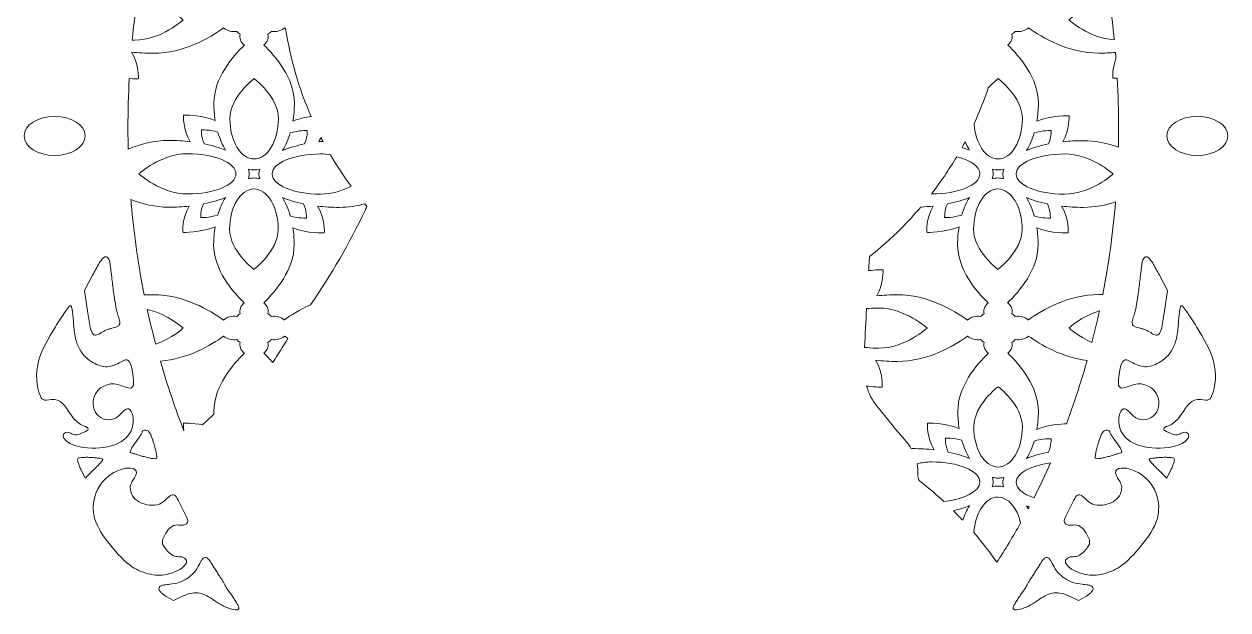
# Model space of a CAD drawing. Header units: millimetres. Extents: x 416 to 874, y -1963 to 60.
# Drawn here: x 445.9 to 844, y -1074.3 to -880.7 of the extents above; entities that cross this region are included whole.
import ezdxf

# ---------------------------------------------------------------- set-up
doc = ezdxf.new("R2010")
doc.units = ezdxf.units.MM
doc.header["$MEASUREMENT"] = 0
doc.layers.add('Layer2', color=7, linetype='Continuous')

msp = doc.modelspace()

# ---------------------------------------------------------------- linework, layer by layer
at = {"layer": 'Layer2', "lineweight": 0}
for points, knots in [([(483.29, -872.67), (491.75, -873.07), (498.47, -879.29), (498.47, -879.29), (498.47, -879.29), (491.29, -885.94), (482.44, -885.94), (482.18, -885.94), (481.92, -885.93), (481.67, -885.93), (482.1, -881.48), (482.65, -877.06), (483.29, -872.67)], [0, 0, 0, 0, 1, 1, 1, 2, 2, 2, 3, 3, 3, 4, 4, 4, 4]), ([(806.4, -885.84), (798.03, -885.36), (791.41, -879.23), (791.41, -879.23), (791.41, -879.23), (797.2, -873.87), (804.8, -872.78), (805.43, -877.11), (805.96, -881.46), (806.4, -885.84)], [0, 0, 0, 0, 1, 1, 1, 2, 2, 2, 3, 3, 3, 3]), ([(481.43, -889.91), (483.72, -890.17), (486.14, -890.32), (488.63, -890.32), (498.64, -890.32), (507.35, -885.2), (511.89, -881.94), (511.92, -881.96), (511.94, -881.99), (511.97, -882.01), (513.12, -882.97), (514.72, -883.32), (516.21, -883.08), (516.37, -883.25), (516.55, -883.41), (516.74, -883.57), (516.93, -883.72), (517.12, -883.87), (517.33, -884), (517.03, -885.23), (517.46, -886.56), (518.61, -887.51), (518.66, -887.55), (518.7, -887.58), (518.74, -887.61), (514.8, -891.38), (508.66, -898.57), (508.66, -906.83), (508.66, -908.79), (508.81, -910.69), (509.1, -912.5), (504.2, -910.48), (498.63, -910.74), (498.63, -910.74), (498.63, -910.74), (498.31, -915.44), (500.82, -919.53), (498.56, -919.27), (496.19, -919.13), (493.73, -919.13), (488.84, -919.13), (484.27, -920.35), (480.33, -921.98), (480.27, -919.63), (480.24, -917.27), (480.24, -914.91), (480.24, -909.47), (480.39, -904.06), (480.69, -898.68), (482.47, -898.82), (483.67, -898.77), (483.67, -898.77), (483.67, -898.77), (483.99, -894.01), (481.43, -889.91)], [0, 0, 0, 0, 1, 1, 1, 2, 2, 2, 3, 3, 3, 4, 4, 4, 5, 5, 5, 6, 6, 6, 7, 7, 7, 8, 8, 8, 9, 9, 9, 10, 10, 10, 11, 11, 11, 12, 12, 12, 13, 13, 13, 14, 14, 14, 15, 15, 15, 16, 16, 16, 17, 17, 17, 18, 18, 18, 18]), ([(534.79, -912.77), (535.11, -910.88), (535.28, -908.89), (535.28, -906.83), (535.28, -898.55), (529.11, -891.34), (525.17, -887.58), (525.2, -887.56), (525.23, -887.54), (525.25, -887.51), (526.41, -886.56), (526.83, -885.23), (526.54, -884), (526.74, -883.87), (526.94, -883.72), (527.13, -883.57), (527.32, -883.41), (527.5, -883.25), (527.66, -883.08), (529.15, -883.32), (530.75, -882.97), (531.9, -882.01), (531.94, -881.98), (531.98, -881.94), (532.02, -881.91), (532.14, -881.99), (532.26, -882.08), (532.38, -882.16), (533.95, -892.22), (536.78, -901.97), (540.79, -911.21), (538.96, -911.45), (536.81, -911.91), (534.79, -912.77)], [0, 0, 0, 0, 1, 1, 1, 2, 2, 2, 3, 3, 3, 4, 4, 4, 5, 5, 5, 6, 6, 6, 7, 7, 7, 8, 8, 8, 9, 9, 9, 10, 10, 10, 11, 11, 11, 11]), ([(796.14, -919.19), (793.79, -919.19), (791.51, -919.32), (789.34, -919.55), (791.73, -915.51), (791.43, -910.94), (791.43, -910.94), (791.43, -910.94), (785.74, -910.68), (780.8, -912.77), (781.12, -910.88), (781.29, -908.89), (781.29, -906.83), (781.29, -898.55), (775.11, -891.34), (771.17, -887.58), (771.2, -887.56), (771.23, -887.54), (771.26, -887.51), (772.41, -886.56), (772.84, -885.23), (772.55, -884), (772.75, -883.87), (772.95, -883.72), (773.14, -883.57), (773.33, -883.41), (773.5, -883.25), (773.67, -883.08), (775.15, -883.32), (776.75, -882.97), (777.9, -882.01), (777.94, -881.98), (777.98, -881.94), (778.02, -881.91), (782.57, -885.17), (791.26, -890.26), (801.24, -890.26), (803.14, -890.26), (804.99, -890.17), (806.78, -890.01), (806.84, -890.7), (806.9, -891.4), (806.95, -892.09), (805.68, -895.45), (805.88, -898.56), (805.88, -898.56), (805.88, -898.56), (806.45, -898.59), (807.38, -898.56), (807.68, -903.97), (807.83, -909.43), (807.83, -914.91), (807.83, -917.06), (807.8, -919.21), (807.76, -921.35), (804.25, -920.08), (800.31, -919.19), (796.14, -919.19)], [0, 0, 0, 0, 1, 1, 1, 2, 2, 2, 3, 3, 3, 4, 4, 4, 5, 5, 5, 6, 6, 6, 7, 7, 7, 8, 8, 8, 9, 9, 9, 10, 10, 10, 11, 11, 11, 12, 12, 12, 13, 13, 13, 14, 14, 14, 15, 15, 15, 16, 16, 16, 17, 17, 17, 18, 18, 18, 19, 19, 19, 19]), ([(521.97, -925.23), (517.54, -925.23), (513.95, -919.29), (513.95, -911.96), (513.95, -904.63), (521.97, -898.69), (521.97, -898.69), (521.97, -898.69), (529.99, -904.63), (529.99, -911.96), (529.99, -919.29), (526.4, -925.23), (521.97, -925.23)], [0, 0, 0, 0, 1, 1, 1, 2, 2, 2, 3, 3, 3, 4, 4, 4, 4]), ([(767.98, -925.23), (763.88, -925.23), (760.5, -920.14), (760.01, -913.59), (761.8, -909.71), (763.37, -905.75), (764.73, -901.71), (766.45, -899.82), (767.98, -898.69), (767.98, -898.69), (767.98, -898.69), (776, -904.63), (776, -911.96), (776, -919.29), (772.41, -925.23), (767.98, -925.23)], [0, 0, 0, 0, 1, 1, 1, 2, 2, 2, 3, 3, 3, 4, 4, 4, 5, 5, 5, 5]), ([(455.99, -924.08), (450.41, -924.08), (445.89, -921.18), (445.89, -917.61), (445.89, -914.05), (450.41, -911.15), (455.99, -911.15), (461.56, -911.15), (466.09, -914.05), (466.09, -917.61), (466.09, -921.18), (461.56, -924.08), (455.99, -924.08)], [0, 0, 0, 0, 1, 1, 1, 2, 2, 2, 3, 3, 3, 4, 4, 4, 4]), ([(833.87, -911.15), (839.45, -911.15), (843.97, -914.05), (843.97, -917.61), (843.97, -921.18), (839.45, -924.08), (833.87, -924.08), (828.3, -924.08), (823.78, -921.18), (823.78, -917.61), (823.78, -914.05), (828.3, -911.15), (833.87, -911.15)], [0, 0, 0, 0, 1, 1, 1, 2, 2, 2, 3, 3, 3, 4, 4, 4, 4]), ([(504.55, -915.64), (504.55, -915.64), (507.27, -915.52), (509.97, -916.38), (510.62, -918.61), (511.49, -920.62), (512.53, -922.36), (510.49, -921.51), (508.12, -920.8), (505.5, -920.27), (504.39, -917.99), (504.55, -915.64), (504.55, -915.64)], [0, 0, 0, 0, 1, 1, 1, 2, 2, 2, 3, 3, 3, 4, 4, 4, 4]), ([(538.64, -920.27), (535.94, -920.81), (533.49, -921.53), (531.39, -922.4), (532.4, -920.72), (533.25, -918.78), (533.89, -916.64), (536.65, -915.72), (539.5, -915.85), (539.5, -915.85), (539.5, -915.85), (539.65, -918.06), (538.64, -920.27)], [0, 0, 0, 0, 1, 1, 1, 2, 2, 2, 3, 3, 3, 4, 4, 4, 4]), ([(543.33, -919.55), (543.61, -919.08), (543.85, -918.6), (544.06, -918.13), (544.29, -918.56), (544.51, -918.99), (544.74, -919.42), (544.27, -919.46), (543.8, -919.5), (543.33, -919.55)], [0, 0, 0, 0, 1, 1, 1, 2, 2, 2, 3, 3, 3, 3]), ([(756.04, -921.44), (756.39, -920.8), (756.75, -920.16), (757.09, -919.51), (757.52, -920.52), (758.01, -921.48), (758.54, -922.36), (757.75, -922.03), (756.91, -921.73), (756.04, -921.44)], [0, 0, 0, 0, 1, 1, 1, 2, 2, 2, 3, 3, 3, 3]), ([(777.39, -922.4), (778.4, -920.72), (779.25, -918.78), (779.9, -916.64), (782.65, -915.72), (785.5, -915.85), (785.5, -915.85), (785.5, -915.85), (785.65, -918.06), (784.64, -920.27), (781.94, -920.81), (779.49, -921.53), (777.39, -922.4)], [0, 0, 0, 0, 1, 1, 1, 2, 2, 2, 3, 3, 3, 4, 4, 4, 4]), ([(499.92, -936.8), (491.07, -936.8), (483.9, -930.15), (483.9, -930.15), (483.9, -930.15), (491.07, -923.51), (499.92, -923.51), (508.77, -923.51), (515.95, -926.48), (515.95, -930.15), (515.95, -933.82), (508.77, -936.8), (499.92, -936.8)], [0, 0, 0, 0, 1, 1, 1, 2, 2, 2, 3, 3, 3, 4, 4, 4, 4]), ([(527.92, -930.21), (527.92, -926.54), (535.09, -923.57), (543.94, -923.57), (545.07, -923.57), (546.16, -923.68), (547.22, -923.86), (549.29, -927.41), (551.56, -930.87), (554.02, -934.21), (551.26, -935.62), (547.76, -936.85), (543.94, -936.85), (535.09, -936.85), (527.92, -933.88), (527.92, -930.21)], [0, 0, 0, 0, 1, 1, 1, 2, 2, 2, 3, 3, 3, 4, 4, 4, 5, 5, 5, 5]), ([(745.93, -936.8), (745.93, -936.8), (745.92, -936.79), (745.92, -936.79), (748.98, -932.85), (751.77, -928.74), (754.29, -924.49), (758.89, -925.65), (761.95, -927.75), (761.95, -930.15), (761.95, -933.82), (754.78, -936.8), (745.93, -936.8)], [0, 0, 0, 0, 1, 1, 1, 2, 2, 2, 3, 3, 3, 4, 4, 4, 4]), ([(789.95, -923.57), (798.8, -923.57), (805.97, -930.21), (805.97, -930.21), (805.97, -930.21), (798.8, -936.85), (789.95, -936.85), (781.1, -936.85), (773.93, -933.88), (773.93, -930.21), (773.93, -926.54), (781.1, -923.57), (789.95, -923.57)], [0, 0, 0, 0, 1, 1, 1, 2, 2, 2, 3, 3, 3, 4, 4, 4, 4]), ([(523.81, -931.74), (523.18, -931.6), (522.55, -931.52), (521.9, -931.52), (521.27, -931.52), (520.65, -931.59), (520.05, -931.73), (520.23, -931.21), (520.32, -930.69), (520.32, -930.15), (520.32, -929.63), (520.23, -929.12), (520.06, -928.62), (520.69, -928.77), (521.32, -928.85), (521.97, -928.85), (522.6, -928.85), (523.22, -928.77), (523.82, -928.63), (523.64, -929.15), (523.55, -929.67), (523.55, -930.21), (523.55, -930.73), (523.64, -931.24), (523.81, -931.74)], [0, 0, 0, 0, 1, 1, 1, 2, 2, 2, 3, 3, 3, 4, 4, 4, 5, 5, 5, 6, 6, 6, 7, 7, 7, 8, 8, 8, 8]), ([(769.81, -931.74), (769.19, -931.6), (768.55, -931.52), (767.9, -931.52), (767.28, -931.52), (766.66, -931.59), (766.05, -931.73), (766.23, -931.21), (766.33, -930.69), (766.33, -930.15), (766.33, -929.63), (766.24, -929.12), (766.07, -928.62), (766.69, -928.77), (767.33, -928.85), (767.98, -928.85), (768.6, -928.85), (769.22, -928.77), (769.83, -928.63), (769.65, -929.15), (769.55, -929.67), (769.55, -930.21), (769.55, -930.73), (769.64, -931.24), (769.81, -931.74)], [0, 0, 0, 0, 1, 1, 1, 2, 2, 2, 3, 3, 3, 4, 4, 4, 5, 5, 5, 6, 6, 6, 7, 7, 7, 8, 8, 8, 8]), ([(513.87, -948.4), (513.87, -941.08), (517.47, -935.14), (521.9, -935.14), (526.33, -935.14), (529.92, -941.08), (529.92, -948.4), (529.92, -955.73), (521.9, -961.67), (521.9, -961.67), (521.9, -961.67), (513.87, -955.73), (513.87, -948.4)], [0, 0, 0, 0, 1, 1, 1, 2, 2, 2, 3, 3, 3, 4, 4, 4, 4]), ([(759.88, -948.4), (759.88, -941.08), (763.47, -935.14), (767.9, -935.14), (772.34, -935.14), (775.93, -941.08), (775.93, -948.4), (775.93, -955.73), (767.9, -961.67), (767.9, -961.67), (767.9, -961.67), (759.88, -955.73), (759.88, -948.4)], [0, 0, 0, 0, 1, 1, 1, 2, 2, 2, 3, 3, 3, 4, 4, 4, 4]), ([(493.73, -941.17), (496.07, -941.17), (498.34, -941.05), (500.5, -940.81), (498.07, -944.87), (498.38, -949.48), (498.38, -949.48), (498.38, -949.48), (504.12, -949.74), (509.07, -947.63), (508.75, -949.51), (508.58, -951.49), (508.58, -953.53), (508.58, -961.81), (514.76, -969.02), (518.7, -972.78), (518.67, -972.8), (518.64, -972.83), (518.61, -972.85), (517.46, -973.8), (517.03, -975.13), (517.33, -976.36), (517.12, -976.49), (516.93, -976.64), (516.74, -976.8), (516.55, -976.95), (516.37, -977.12), (516.21, -977.29), (514.72, -977.04), (513.12, -977.4), (511.97, -978.35), (511.93, -978.38), (511.89, -978.42), (511.85, -978.46), (507.3, -975.19), (498.61, -970.11), (488.63, -970.11), (487.62, -970.11), (486.62, -970.13), (485.64, -970.18), (483.78, -960.87), (482.39, -951.41), (481.47, -941.82), (481.37, -940.77), (481.28, -939.72), (481.2, -938.67), (484.93, -940.12), (489.2, -941.17), (493.73, -941.17)], [0, 0, 0, 0, 1, 1, 1, 2, 2, 2, 3, 3, 3, 4, 4, 4, 5, 5, 5, 6, 6, 6, 7, 7, 7, 8, 8, 8, 9, 9, 9, 10, 10, 10, 11, 11, 11, 12, 12, 12, 13, 13, 13, 14, 14, 14, 15, 15, 15, 16, 16, 16, 16]), ([(512.48, -937.97), (511.47, -939.65), (510.61, -941.6), (509.97, -943.76), (507.19, -944.71), (504.3, -944.58), (504.3, -944.58), (504.3, -944.58), (504.15, -942.33), (505.18, -940.1), (507.9, -939.56), (510.37, -938.84), (512.48, -937.97)], [0, 0, 0, 0, 1, 1, 1, 2, 2, 2, 3, 3, 3, 4, 4, 4, 4]), ([(539.25, -944.78), (539.25, -944.78), (536.59, -944.9), (533.92, -944.08), (533.27, -941.81), (532.39, -939.76), (531.34, -938.01), (533.35, -938.84), (535.68, -939.54), (538.25, -940.07), (539.41, -942.38), (539.25, -944.78), (539.25, -944.78)], [0, 0, 0, 0, 1, 1, 1, 2, 2, 2, 3, 3, 3, 4, 4, 4, 4]), ([(758.49, -937.97), (757.47, -939.65), (756.62, -941.6), (755.97, -943.76), (753.2, -944.71), (750.31, -944.58), (750.31, -944.58), (750.31, -944.58), (750.15, -942.33), (751.19, -940.1), (753.91, -939.56), (756.37, -938.84), (758.49, -937.97)], [0, 0, 0, 0, 1, 1, 1, 2, 2, 2, 3, 3, 3, 4, 4, 4, 4]), ([(771.26, -972.85), (771.22, -972.82), (771.18, -972.78), (771.13, -972.75), (775.07, -968.98), (781.22, -961.79), (781.22, -953.53), (781.22, -951.61), (781.07, -949.74), (780.79, -947.96), (785.67, -949.94), (791.18, -949.68), (791.18, -949.68), (791.18, -949.68), (791.5, -944.92), (788.94, -940.82), (791.23, -941.09), (793.64, -941.23), (796.14, -941.23), (799.94, -941.23), (803.55, -940.5), (806.82, -939.4), (805.95, -949.78), (804.54, -960.01), (802.58, -970.06), (802.14, -970.05), (801.69, -970.05), (801.24, -970.05), (791.24, -970.05), (782.52, -975.16), (777.99, -978.42), (777.96, -978.4), (777.93, -978.37), (777.9, -978.35), (776.75, -977.4), (775.15, -977.04), (773.67, -977.29), (773.5, -977.12), (773.33, -976.95), (773.14, -976.8), (772.95, -976.64), (772.75, -976.49), (772.55, -976.36), (772.84, -975.13), (772.41, -973.8), (771.26, -972.85)], [0, 0, 0, 0, 1, 1, 1, 2, 2, 2, 3, 3, 3, 4, 4, 4, 5, 5, 5, 6, 6, 6, 7, 7, 7, 8, 8, 8, 9, 9, 9, 10, 10, 10, 11, 11, 11, 12, 12, 12, 13, 13, 13, 14, 14, 14, 15, 15, 15, 15]), ([(777.34, -938.01), (779.35, -938.84), (781.69, -939.54), (784.26, -940.07), (785.42, -942.38), (785.25, -944.78), (785.25, -944.78), (785.25, -944.78), (782.6, -944.9), (779.93, -944.08), (779.28, -941.81), (778.4, -939.76), (777.34, -938.01)], [0, 0, 0, 0, 1, 1, 1, 2, 2, 2, 3, 3, 3, 4, 4, 4, 4]), ([(558.63, -942.27), (553.43, -953.12), (547.51, -963.53), (540.64, -973.41), (537.06, -975.02), (534.07, -976.92), (531.98, -978.42), (531.95, -978.4), (531.93, -978.37), (531.9, -978.35), (530.75, -977.4), (529.15, -977.04), (527.66, -977.29), (527.5, -977.12), (527.32, -976.95), (527.13, -976.8), (526.94, -976.64), (526.74, -976.49), (526.54, -976.36), (526.83, -975.13), (526.41, -973.8), (525.25, -972.85), (525.21, -972.82), (525.17, -972.78), (525.13, -972.75), (529.07, -968.98), (535.21, -961.79), (535.21, -953.53), (535.21, -951.61), (535.06, -949.74), (534.78, -947.96), (539.66, -949.94), (545.17, -949.68), (545.17, -949.68), (545.17, -949.68), (545.49, -944.92), (542.93, -940.82), (545.22, -941.09), (547.64, -941.23), (550.14, -941.23), (553.08, -941.23), (555.91, -940.79), (558.55, -940.08), (558.79, -940.37), (559.02, -940.66), (559.26, -940.95), (559.05, -941.39), (558.84, -941.83), (558.63, -942.27)], [0, 0, 0, 0, 1, 1, 1, 2, 2, 2, 3, 3, 3, 4, 4, 4, 5, 5, 5, 6, 6, 6, 7, 7, 7, 8, 8, 8, 9, 9, 9, 10, 10, 10, 11, 11, 11, 12, 12, 12, 13, 13, 13, 14, 14, 14, 15, 15, 15, 16, 16, 16, 16]), ([(559.26, -940.95), (559.02, -940.66), (558.79, -940.37), (558.55, -940.08), (558.57, -940.07), (558.58, -940.07), (558.59, -940.07), (558.82, -940.34), (559.05, -940.62), (559.28, -940.9), (559.28, -940.91), (559.27, -940.93), (559.26, -940.95)], [0, 0, 0, 0, 1, 1, 1, 2, 2, 2, 3, 3, 3, 4, 4, 4, 4]), ([(763.33, -976.36), (763.13, -976.49), (762.93, -976.64), (762.74, -976.8), (762.55, -976.95), (762.38, -977.12), (762.21, -977.29), (760.73, -977.04), (759.13, -977.4), (757.98, -978.35), (757.94, -978.38), (757.9, -978.42), (757.86, -978.46), (753.31, -975.19), (744.62, -970.11), (734.64, -970.11), (732.29, -970.11), (730.01, -970.23), (727.84, -970.47), (730.23, -966.43), (729.92, -961.86), (729.92, -961.86), (729.92, -961.86), (728.28, -961.78), (726, -962.04), (725.73, -962.07), (725.45, -962.1), (725.17, -962.14), (725.22, -961.35), (725.26, -960.56), (725.31, -959.77), (725.35, -959.02), (725.39, -958.27), (725.44, -957.51), (729.03, -954.66), (732.49, -951.58), (735.79, -948.29), (738.1, -945.97), (740.3, -943.58), (742.4, -941.11), (743.8, -941.06), (745.18, -940.96), (746.5, -940.81), (744.07, -944.87), (744.38, -949.48), (744.38, -949.48), (744.38, -949.48), (750.12, -949.74), (755.07, -947.63), (754.76, -949.51), (754.59, -951.49), (754.59, -953.53), (754.59, -961.81), (760.77, -969.02), (764.71, -972.78), (764.68, -972.8), (764.65, -972.83), (764.62, -972.85), (763.47, -973.8), (763.04, -975.13), (763.33, -976.36)], [0, 0, 0, 0, 1, 1, 1, 2, 2, 2, 3, 3, 3, 4, 4, 4, 5, 5, 5, 6, 6, 6, 7, 7, 7, 8, 8, 8, 9, 9, 9, 10, 10, 10, 11, 11, 11, 12, 12, 12, 13, 13, 13, 14, 14, 14, 15, 15, 15, 16, 16, 16, 17, 17, 17, 18, 18, 18, 19, 19, 19, 20, 20, 20, 20]), ([(468.54, -963.62), (469.24, -962.26), (469.98, -960.93), (470.75, -959.62), (471.16, -958.92), (471.69, -958.29), (472.31, -957.77), (472.61, -957.51), (473.05, -957.49), (473.37, -957.72), (473.76, -958), (474.03, -958.42), (474.12, -958.88), (474.18, -959.14), (474.22, -959.4), (474.27, -959.66), (474.33, -960.07), (474.39, -960.47), (474.45, -960.88), (474.51, -961.34), (474.57, -961.8), (474.63, -962.26), (474.69, -962.71), (474.74, -963.16), (474.79, -963.62), (474.98, -965.31), (475.18, -967), (475.4, -968.68), (475.56, -969.98), (475.76, -971.28), (475.97, -972.57), (476.13, -973.55), (476.32, -974.52), (476.52, -975.49), (476.65, -976.1), (476.83, -976.7), (477.06, -977.27), (477.28, -977.82), (477.44, -978.38), (477.55, -978.95), (477.62, -979.31), (477.57, -979.68), (477.39, -980), (477.22, -980.32), (476.94, -980.57), (476.6, -980.7), (476.06, -980.91), (475.51, -981.07), (474.94, -981.18), (474.61, -981.24), (474.28, -981.33), (473.96, -981.43), (473.59, -981.56), (473.22, -981.7), (472.86, -981.85), (472.51, -982.01), (472.17, -982.18), (471.83, -982.36), (471.56, -982.51), (471.3, -982.69), (471.05, -982.88), (470.63, -983.21), (470.12, -983.42), (469.59, -983.47), (469.16, -983.52), (468.76, -983.3), (468.55, -982.93), (468.17, -982.27), (467.91, -981.55), (467.78, -980.8), (467.46, -979.05), (467.17, -977.29), (466.91, -975.53), (466.91, -975.53), (465.91, -968.72), (465.91, -968.72), (465.91, -968.72), (468.54, -963.62), (468.54, -963.62)], [0, 0, 0, 0, 1, 1, 1, 2, 2, 2, 3, 3, 3, 4, 4, 4, 5, 5, 5, 6, 6, 6, 7, 7, 7, 8, 8, 8, 9, 9, 9, 10, 10, 10, 11, 11, 11, 12, 12, 12, 13, 13, 13, 14, 14, 14, 15, 15, 15, 16, 16, 16, 17, 17, 17, 18, 18, 18, 19, 19, 19, 20, 20, 20, 21, 21, 21, 22, 22, 22, 23, 23, 23, 24, 24, 24, 25, 25, 25, 26, 26, 26, 26]), ([(821.32, -963.62), (821.32, -963.62), (823.95, -968.72), (823.95, -968.72), (823.95, -968.72), (822.95, -975.53), (822.95, -975.53), (822.69, -977.29), (822.41, -979.05), (822.09, -980.8), (821.95, -981.55), (821.69, -982.27), (821.32, -982.93), (821.11, -983.3), (820.7, -983.52), (820.28, -983.47), (819.74, -983.42), (819.24, -983.21), (818.82, -982.88), (818.57, -982.69), (818.3, -982.51), (818.03, -982.36), (817.69, -982.18), (817.35, -982.01), (817, -981.85), (816.64, -981.7), (816.28, -981.56), (815.91, -981.43), (815.58, -981.33), (815.25, -981.24), (814.92, -981.18), (814.35, -981.07), (813.8, -980.91), (813.26, -980.7), (812.93, -980.57), (812.64, -980.32), (812.47, -980), (812.3, -979.68), (812.24, -979.31), (812.31, -978.95), (812.42, -978.38), (812.59, -977.82), (812.8, -977.27), (813.03, -976.7), (813.21, -976.1), (813.34, -975.49), (813.55, -974.52), (813.73, -973.55), (813.89, -972.57), (814.11, -971.28), (814.3, -969.98), (814.47, -968.68), (814.68, -967), (814.88, -965.31), (815.07, -963.62), (815.12, -963.16), (815.18, -962.71), (815.23, -962.26), (815.29, -961.8), (815.35, -961.34), (815.42, -960.88), (815.48, -960.47), (815.54, -960.07), (815.6, -959.66), (815.64, -959.4), (815.69, -959.14), (815.74, -958.88), (815.83, -958.42), (816.1, -958), (816.49, -957.72), (816.81, -957.49), (817.25, -957.51), (817.55, -957.77), (818.17, -958.29), (818.7, -958.92), (819.11, -959.62), (819.89, -960.93), (820.62, -962.26), (821.32, -963.62)], [0, 0, 0, 0, 1, 1, 1, 2, 2, 2, 3, 3, 3, 4, 4, 4, 5, 5, 5, 6, 6, 6, 7, 7, 7, 8, 8, 8, 9, 9, 9, 10, 10, 10, 11, 11, 11, 12, 12, 12, 13, 13, 13, 14, 14, 14, 15, 15, 15, 16, 16, 16, 17, 17, 17, 18, 18, 18, 19, 19, 19, 20, 20, 20, 21, 21, 21, 22, 22, 22, 23, 23, 23, 24, 24, 24, 25, 25, 25, 26, 26, 26, 26]), ([(459.02, -1017.45), (458.9, -1017.25), (458.83, -1017.02), (458.83, -1016.79), (458.83, -1015.66), (460.19, -1015.24), (461.06, -1015.69), (461.46, -1015.89), (461.81, -1016.19), (462.23, -1016.34), (462.87, -1016.56), (463.58, -1016.4), (464.21, -1016.15), (465.07, -1015.8), (465.99, -1015.43), (466.8, -1014.94), (466.92, -1014.87), (467.01, -1014.75), (467.05, -1014.61), (467.08, -1014.46), (467.06, -1014.31), (466.98, -1014.19), (466.92, -1014.1), (466.85, -1014.01), (466.77, -1013.95), (466.67, -1013.87), (466.57, -1013.8), (466.46, -1013.74), (466.35, -1013.68), (466.23, -1013.64), (466.1, -1013.6), (463.95, -1013.01), (462.28, -1011.14), (461.03, -1009.27), (459.51, -1007.02), (458.08, -1004.31), (454.87, -1004.73), (453.88, -1004.86), (452.77, -1005.27), (451.99, -1004.66), (451.66, -1004.41), (451.47, -1004.01), (451.3, -1003.63), (449.82, -1000.15), (449.71, -996.16), (450.55, -992.51), (451.56, -988.14), (453.98, -984.54), (456.25, -980.75), (456.79, -979.85), (457.35, -978.95), (457.91, -978.06), (458.4, -977.3), (458.91, -976.54), (459.44, -975.8), (459.87, -975.18), (460.32, -974.56), (460.77, -973.95), (460.87, -973.81), (461.03, -973.73), (461.19, -973.73), (461.35, -973.73), (461.49, -973.84), (461.53, -973.99), (461.64, -974.37), (461.74, -974.76), (461.81, -975.15), (461.92, -975.71), (462, -976.28), (462.05, -976.84), (462.12, -977.61), (462.18, -978.38), (462.22, -979.15), (462.3, -980.7), (462.48, -982.24), (462.75, -983.77), (462.97, -984.99), (463.34, -986.17), (463.84, -987.3), (464.29, -988.29), (464.88, -989.2), (465.59, -990.02), (466.32, -990.85), (467.16, -991.58), (468.08, -992.18), (468.85, -992.68), (469.66, -993.09), (470.5, -993.41), (471.24, -993.7), (472.01, -993.86), (472.8, -993.9), (473.56, -993.93), (474.33, -993.84), (475.06, -993.62), (475.87, -993.38), (476.65, -993.04), (477.38, -992.61), (477.95, -992.28), (478.54, -991.98), (479.15, -991.72), (479.47, -991.58), (479.83, -991.57), (480.15, -991.7), (481.74, -992.32), (481.92, -997.6), (482.12, -999.11), (482.29, -1000.31), (481.65, -1001.26), (480.33, -1000.9), (479.59, -1000.7), (478.86, -1000.45), (478.15, -1000.16), (474.96, -998.82), (471.36, -999.72), (469.54, -1002.84), (468.34, -1004.9), (468.42, -1007.7), (469.93, -1009.55), (471.44, -1011.4), (474.35, -1012.01), (476.38, -1010.75), (477.39, -1010.11), (478.12, -1009.12), (479.03, -1008.35), (479.42, -1008.01), (479.94, -1007.7), (480.44, -1007.86), (481.96, -1008.35), (482.1, -1011.77), (481.9, -1013.01), (481.59, -1014.86), (480.58, -1016.62), (479.15, -1017.83), (476.56, -1020.02), (473.01, -1020.68), (469.62, -1020.75), (466.5, -1020.81), (460.9, -1020.48), (459.02, -1017.45)], [0, 0, 0, 0, 1, 1, 1, 2, 2, 2, 3, 3, 3, 4, 4, 4, 5, 5, 5, 6, 6, 6, 7, 7, 7, 8, 8, 8, 9, 9, 9, 10, 10, 10, 11, 11, 11, 12, 12, 12, 13, 13, 13, 14, 14, 14, 15, 15, 15, 16, 16, 16, 17, 17, 17, 18, 18, 18, 19, 19, 19, 20, 20, 20, 21, 21, 21, 22, 22, 22, 23, 23, 23, 24, 24, 24, 25, 25, 25, 26, 26, 26, 27, 27, 27, 28, 28, 28, 29, 29, 29, 30, 30, 30, 31, 31, 31, 32, 32, 32, 33, 33, 33, 34, 34, 34, 35, 35, 35, 36, 36, 36, 37, 37, 37, 38, 38, 38, 39, 39, 39, 40, 40, 40, 41, 41, 41, 42, 42, 42, 43, 43, 43, 44, 44, 44, 45, 45, 45, 46, 46, 46, 46]), ([(489.42, -986.48), (488.41, -982.67), (487.49, -978.83), (486.64, -974.97), (493.46, -976.49), (498.47, -981.13), (498.47, -981.13), (498.47, -981.13), (494.77, -984.54), (489.42, -986.48)], [0, 0, 0, 0, 1, 1, 1, 2, 2, 2, 3, 3, 3, 3]), ([(724.48, -974.69), (724.75, -974.67), (725.02, -974.64), (725.3, -974.62), (726.32, -974.53), (727.37, -974.49), (728.45, -974.49), (737.3, -974.49), (744.47, -981.13), (744.47, -981.13), (744.47, -981.13), (737.3, -987.77), (728.45, -987.77), (727.14, -987.77), (725.86, -987.71), (724.64, -987.58), (724.37, -987.55), (724.11, -987.53), (723.84, -987.49), (724.04, -983.23), (724.25, -978.96), (724.48, -974.69)], [0, 0, 0, 0, 1, 1, 1, 2, 2, 2, 3, 3, 3, 4, 4, 4, 5, 5, 5, 6, 6, 6, 7, 7, 7, 7]), ([(826.02, -987.3), (826.53, -986.17), (826.89, -984.99), (827.11, -983.77), (827.39, -982.24), (827.56, -980.7), (827.65, -979.15), (827.69, -978.38), (827.74, -977.61), (827.81, -976.84), (827.86, -976.28), (827.94, -975.71), (828.05, -975.15), (828.12, -974.76), (828.22, -974.37), (828.33, -973.99), (828.38, -973.84), (828.51, -973.73), (828.67, -973.73), (828.84, -973.73), (829, -973.81), (829.09, -973.95), (829.55, -974.56), (829.99, -975.18), (830.43, -975.8), (830.95, -976.54), (831.46, -977.3), (831.95, -978.06), (832.52, -978.95), (833.07, -979.85), (833.61, -980.75), (835.88, -984.54), (838.3, -988.14), (839.31, -992.51), (840.16, -996.16), (840.04, -1000.15), (838.56, -1003.63), (838.4, -1004.01), (838.21, -1004.41), (837.88, -1004.66), (837.09, -1005.27), (835.98, -1004.86), (835, -1004.73), (831.79, -1004.31), (830.35, -1007.02), (828.83, -1009.27), (827.58, -1011.14), (825.92, -1013.01), (823.76, -1013.6), (823.64, -1013.64), (823.52, -1013.68), (823.4, -1013.74), (823.29, -1013.8), (823.19, -1013.87), (823.09, -1013.95), (823.01, -1014.01), (822.94, -1014.1), (822.88, -1014.19), (822.81, -1014.31), (822.78, -1014.46), (822.82, -1014.61), (822.85, -1014.75), (822.94, -1014.87), (823.07, -1014.94), (823.87, -1015.43), (824.79, -1015.8), (825.66, -1016.15), (826.28, -1016.4), (826.99, -1016.56), (827.63, -1016.34), (828.05, -1016.19), (828.41, -1015.89), (828.8, -1015.69), (829.67, -1015.24), (831.03, -1015.66), (831.03, -1016.79), (831.03, -1017.02), (830.97, -1017.25), (830.84, -1017.45), (828.96, -1020.48), (823.37, -1020.81), (820.25, -1020.75), (816.86, -1020.68), (813.3, -1020.02), (810.71, -1017.83), (809.28, -1016.62), (808.27, -1014.86), (807.96, -1013.01), (807.76, -1011.77), (807.9, -1008.35), (809.42, -1007.86), (809.92, -1007.7), (810.44, -1008.01), (810.84, -1008.35), (811.75, -1009.12), (812.47, -1010.11), (813.49, -1010.75), (815.51, -1012.01), (818.42, -1011.4), (819.93, -1009.55), (821.44, -1007.7), (821.53, -1004.9), (820.32, -1002.84), (818.5, -999.72), (814.9, -998.82), (811.71, -1000.16), (811, -1000.45), (810.28, -1000.7), (809.53, -1000.9), (808.21, -1001.26), (807.58, -1000.31), (807.74, -999.11), (807.95, -997.6), (808.13, -992.32), (809.72, -991.7), (810.04, -991.57), (810.4, -991.58), (810.71, -991.72), (811.32, -991.98), (811.91, -992.28), (812.48, -992.61), (813.21, -993.04), (813.99, -993.38), (814.8, -993.62), (815.54, -993.84), (816.3, -993.93), (817.06, -993.9), (817.85, -993.86), (818.62, -993.7), (819.36, -993.41), (820.21, -993.09), (821.02, -992.68), (821.78, -992.18), (822.71, -991.58), (823.55, -990.85), (824.27, -990.02), (824.99, -989.2), (825.58, -988.29), (826.02, -987.3)], [0, 0, 0, 0, 1, 1, 1, 2, 2, 2, 3, 3, 3, 4, 4, 4, 5, 5, 5, 6, 6, 6, 7, 7, 7, 8, 8, 8, 9, 9, 9, 10, 10, 10, 11, 11, 11, 12, 12, 12, 13, 13, 13, 14, 14, 14, 15, 15, 15, 16, 16, 16, 17, 17, 17, 18, 18, 18, 19, 19, 19, 20, 20, 20, 21, 21, 21, 22, 22, 22, 23, 23, 23, 24, 24, 24, 25, 25, 25, 26, 26, 26, 27, 27, 27, 28, 28, 28, 29, 29, 29, 30, 30, 30, 31, 31, 31, 32, 32, 32, 33, 33, 33, 34, 34, 34, 35, 35, 35, 36, 36, 36, 37, 37, 37, 38, 38, 38, 39, 39, 39, 40, 40, 40, 41, 41, 41, 42, 42, 42, 43, 43, 43, 44, 44, 44, 45, 45, 45, 46, 46, 46, 46]), ([(791.41, -981.07), (791.41, -981.07), (795.58, -977.2), (801.49, -975.37), (800.73, -978.89), (799.91, -982.38), (799.02, -985.85), (794.45, -983.88), (791.41, -981.07), (791.41, -981.07)], [0, 0, 0, 0, 1, 1, 1, 2, 2, 2, 3, 3, 3, 3]), ([(508.68, -1009.52), (507.43, -1010.68), (506.14, -1011.91), (504.88, -1013.1), (501.47, -1012.44), (498.63, -1012.57), (498.63, -1012.57), (498.63, -1012.57), (498.56, -1013.58), (498.73, -1015.06), (497.32, -1011.43), (495.97, -1007.75), (494.7, -1004), (493.36, -1000.06), (492.11, -996.08), (490.96, -992.06), (499.98, -991.36), (507.71, -986.78), (511.89, -983.77), (511.92, -983.8), (511.94, -983.82), (511.97, -983.85), (513.12, -984.8), (514.72, -985.16), (516.21, -984.91), (516.37, -985.08), (516.55, -985.24), (516.74, -985.4), (516.93, -985.56), (517.12, -985.7), (517.33, -985.84), (517.03, -987.07), (517.46, -988.39), (518.61, -989.35), (518.66, -989.38), (518.7, -989.41), (518.74, -989.45), (514.8, -993.21), (508.66, -1000.41), (508.66, -1008.67), (508.66, -1008.96), (508.67, -1009.24), (508.68, -1009.52)], [0, 0, 0, 0, 1, 1, 1, 2, 2, 2, 3, 3, 3, 4, 4, 4, 5, 5, 5, 6, 6, 6, 7, 7, 7, 8, 8, 8, 9, 9, 9, 10, 10, 10, 11, 11, 11, 12, 12, 12, 13, 13, 13, 14, 14, 14, 14]), ([(526.54, -985.84), (526.74, -985.7), (526.94, -985.56), (527.13, -985.4), (527.32, -985.24), (527.5, -985.08), (527.66, -984.91), (529.15, -985.16), (530.75, -984.8), (531.9, -983.85), (531.94, -983.81), (531.98, -983.78), (532.02, -983.74), (532.37, -983.99), (532.75, -984.26), (533.16, -984.53), (531.47, -987.19), (529.82, -989.87), (528.14, -992.54), (527.1, -991.33), (526.07, -990.28), (525.17, -989.42), (525.2, -989.39), (525.23, -989.37), (525.25, -989.35), (526.41, -988.39), (526.83, -987.07), (526.54, -985.84)], [0, 0, 0, 0, 1, 1, 1, 2, 2, 2, 3, 3, 3, 4, 4, 4, 5, 5, 5, 6, 6, 6, 7, 7, 7, 8, 8, 8, 9, 9, 9, 9]), ([(739.27, -1020.97), (738.76, -1020.11), (738.17, -1019.27), (737.48, -1018.47), (736.25, -1017.02), (734.96, -1015.62), (733.76, -1014.15), (731.82, -1011.78), (729.99, -1009.32), (728, -1006.99), (726.23, -1004.91), (725.13, -1002.64), (724.47, -1000.25), (724.65, -1000.28), (724.83, -1000.31), (725, -1000.33), (727.67, -1000.69), (729.68, -1000.6), (729.68, -1000.6), (729.68, -1000.6), (730, -995.84), (727.43, -991.74), (729.73, -992.01), (732.14, -992.15), (734.64, -992.15), (744.64, -992.15), (753.36, -987.04), (757.89, -983.77), (757.92, -983.8), (757.95, -983.82), (757.98, -983.85), (759.13, -984.8), (760.73, -985.16), (762.21, -984.91), (762.38, -985.08), (762.55, -985.24), (762.74, -985.4), (762.93, -985.56), (763.13, -985.7), (763.33, -985.84), (763.04, -987.07), (763.47, -988.39), (764.62, -989.35), (764.66, -989.38), (764.7, -989.41), (764.75, -989.45), (760.81, -993.21), (754.66, -1000.41), (754.66, -1008.67), (754.66, -1010.63), (754.82, -1012.53), (755.11, -1014.33), (750.21, -1012.31), (744.63, -1012.57), (744.63, -1012.57), (744.63, -1012.57), (744.31, -1017.28), (746.83, -1021.36), (744.57, -1021.1), (742.19, -1020.96), (739.74, -1020.96), (739.58, -1020.96), (739.43, -1020.97), (739.27, -1020.97)], [0, 0, 0, 0, 1, 1, 1, 2, 2, 2, 3, 3, 3, 4, 4, 4, 5, 5, 5, 6, 6, 6, 7, 7, 7, 8, 8, 8, 9, 9, 9, 10, 10, 10, 11, 11, 11, 12, 12, 12, 13, 13, 13, 14, 14, 14, 15, 15, 15, 16, 16, 16, 17, 17, 17, 18, 18, 18, 19, 19, 19, 20, 20, 20, 21, 21, 21, 21]), ([(780.8, -1014.6), (781.12, -1012.71), (781.29, -1010.72), (781.29, -1008.67), (781.29, -1000.39), (775.11, -993.17), (771.17, -989.42), (771.2, -989.39), (771.23, -989.37), (771.26, -989.35), (772.41, -988.39), (772.84, -987.07), (772.55, -985.84), (772.75, -985.7), (772.95, -985.56), (773.14, -985.4), (773.33, -985.24), (773.5, -985.08), (773.67, -984.91), (775.15, -985.16), (776.75, -984.8), (777.9, -983.85), (777.94, -983.81), (777.98, -983.78), (778.02, -983.74), (781.98, -986.58), (789.06, -990.79), (797.4, -991.84), (796.62, -994.62), (795.79, -997.38), (794.92, -1000.13), (793.56, -1004.41), (792.1, -1008.63), (790.55, -1012.77), (788.77, -1012.79), (784.57, -1013.01), (780.8, -1014.6)], [0, 0, 0, 0, 1, 1, 1, 2, 2, 2, 3, 3, 3, 4, 4, 4, 5, 5, 5, 6, 6, 6, 7, 7, 7, 8, 8, 8, 9, 9, 9, 10, 10, 10, 11, 11, 11, 12, 12, 12, 12]), ([(767.98, -1000.53), (767.98, -1000.53), (776, -1006.47), (776, -1013.79), (776, -1021.12), (772.41, -1027.06), (767.98, -1027.06), (763.54, -1027.06), (759.95, -1021.12), (759.95, -1013.79), (759.95, -1006.47), (767.98, -1000.53), (767.98, -1000.53)], [0, 0, 0, 0, 1, 1, 1, 2, 2, 2, 3, 3, 3, 4, 4, 4, 4]), ([(483.53, -1017.88), (483.79, -1017.51), (484.03, -1017.15), (484.27, -1016.77), (484.47, -1016.46), (484.66, -1016.15), (484.84, -1015.83), (484.91, -1015.72), (484.94, -1015.59), (484.94, -1015.46), (484.94, -1015.38), (484.98, -1015.29), (485.04, -1015.23), (485.12, -1015.15), (485.21, -1015.09), (485.31, -1015.04), (485.44, -1014.98), (485.57, -1014.93), (485.71, -1014.9), (485.87, -1014.88), (486.03, -1014.86), (486.19, -1014.86), (486.44, -1014.86), (486.67, -1014.94), (486.87, -1015.1), (487.1, -1015.29), (487.3, -1015.52), (487.46, -1015.78), (487.7, -1016.18), (487.9, -1016.6), (488.06, -1017.04), (488.33, -1017.76), (488.57, -1018.49), (488.81, -1019.23), (488.98, -1019.8), (489.15, -1020.37), (489.29, -1020.94), (489.42, -1021.45), (489.53, -1021.96), (489.61, -1022.47), (489.68, -1022.89), (489.74, -1023.3), (489.78, -1023.72), (489.8, -1023.88), (489.75, -1024.03), (489.64, -1024.14), (489.53, -1024.24), (489.39, -1024.3), (489.24, -1024.29), (488.9, -1024.28), (488.55, -1024.25), (488.21, -1024.21), (487.79, -1024.15), (487.37, -1024.08), (486.95, -1023.98), (486.48, -1023.87), (486.01, -1023.75), (485.55, -1023.61), (485.08, -1023.47), (484.61, -1023.33), (484.13, -1023.19), (483.69, -1023.05), (483.25, -1022.92), (482.81, -1022.79), (482.43, -1022.68), (482.06, -1022.57), (481.69, -1022.46), (481.52, -1022.41), (481.35, -1022.36), (481.18, -1022.31), (481.05, -1022.27), (480.97, -1022.15), (480.98, -1022.01), (481, -1021.79), (481.06, -1021.57), (481.15, -1021.37), (481.3, -1021.03), (481.49, -1020.71), (481.7, -1020.4), (482, -1019.95), (482.32, -1019.5), (482.65, -1019.07), (482.95, -1018.68), (483.24, -1018.28), (483.53, -1017.88)], [0, 0, 0, 0, 1, 1, 1, 2, 2, 2, 3, 3, 3, 4, 4, 4, 5, 5, 5, 6, 6, 6, 7, 7, 7, 8, 8, 8, 9, 9, 9, 10, 10, 10, 11, 11, 11, 12, 12, 12, 13, 13, 13, 14, 14, 14, 15, 15, 15, 16, 16, 16, 17, 17, 17, 18, 18, 18, 19, 19, 19, 20, 20, 20, 21, 21, 21, 22, 22, 22, 23, 23, 23, 24, 24, 24, 25, 25, 25, 26, 26, 26, 27, 27, 27, 28, 28, 28, 28]), ([(800.25, -1022.47), (800.34, -1021.96), (800.44, -1021.45), (800.57, -1020.94), (800.72, -1020.37), (800.88, -1019.8), (801.06, -1019.23), (801.29, -1018.49), (801.54, -1017.76), (801.8, -1017.04), (801.96, -1016.6), (802.16, -1016.18), (802.4, -1015.78), (802.56, -1015.52), (802.76, -1015.29), (803, -1015.1), (803.19, -1014.94), (803.43, -1014.86), (803.67, -1014.86), (803.83, -1014.86), (803.99, -1014.88), (804.15, -1014.9), (804.29, -1014.93), (804.43, -1014.98), (804.55, -1015.04), (804.65, -1015.09), (804.75, -1015.15), (804.82, -1015.23), (804.89, -1015.29), (804.92, -1015.38), (804.92, -1015.46), (804.92, -1015.59), (804.95, -1015.72), (805.02, -1015.83), (805.2, -1016.15), (805.4, -1016.46), (805.59, -1016.77), (805.83, -1017.15), (806.08, -1017.51), (806.33, -1017.88), (806.62, -1018.28), (806.91, -1018.68), (807.21, -1019.07), (807.54, -1019.5), (807.86, -1019.95), (808.17, -1020.4), (808.38, -1020.71), (808.56, -1021.03), (808.71, -1021.37), (808.8, -1021.57), (808.86, -1021.79), (808.88, -1022.01), (808.9, -1022.15), (808.81, -1022.27), (808.68, -1022.31), (808.51, -1022.36), (808.34, -1022.41), (808.17, -1022.46), (807.8, -1022.57), (807.43, -1022.68), (807.06, -1022.79), (806.61, -1022.92), (806.17, -1023.05), (805.73, -1023.19), (805.26, -1023.33), (804.78, -1023.47), (804.31, -1023.61), (803.85, -1023.75), (803.38, -1023.87), (802.92, -1023.98), (802.5, -1024.08), (802.08, -1024.15), (801.65, -1024.21), (801.31, -1024.25), (800.97, -1024.28), (800.63, -1024.29), (800.48, -1024.3), (800.33, -1024.24), (800.23, -1024.14), (800.12, -1024.03), (800.06, -1023.88), (800.08, -1023.72), (800.12, -1023.3), (800.18, -1022.89), (800.25, -1022.47)], [0, 0, 0, 0, 1, 1, 1, 2, 2, 2, 3, 3, 3, 4, 4, 4, 5, 5, 5, 6, 6, 6, 7, 7, 7, 8, 8, 8, 9, 9, 9, 10, 10, 10, 11, 11, 11, 12, 12, 12, 13, 13, 13, 14, 14, 14, 15, 15, 15, 16, 16, 16, 17, 17, 17, 18, 18, 18, 19, 19, 19, 20, 20, 20, 21, 21, 21, 22, 22, 22, 23, 23, 23, 24, 24, 24, 25, 25, 25, 26, 26, 26, 27, 27, 27, 28, 28, 28, 28]), ([(758.54, -1024.19), (756.5, -1023.35), (754.12, -1022.64), (751.51, -1022.1), (750.4, -1019.82), (750.55, -1017.48), (750.55, -1017.48), (750.55, -1017.48), (753.28, -1017.35), (755.97, -1018.21), (756.62, -1020.44), (757.49, -1022.46), (758.54, -1024.19)], [0, 0, 0, 0, 1, 1, 1, 2, 2, 2, 3, 3, 3, 4, 4, 4, 4]), ([(784.64, -1022.1), (781.94, -1022.64), (779.49, -1023.36), (777.39, -1024.23), (778.4, -1022.56), (779.25, -1020.62), (779.9, -1018.48), (782.65, -1017.55), (785.5, -1017.68), (785.5, -1017.68), (785.5, -1017.68), (785.65, -1019.89), (784.64, -1022.1)], [0, 0, 0, 0, 1, 1, 1, 2, 2, 2, 3, 3, 3, 4, 4, 4, 4]), ([(466.09, -1030.72), (466.09, -1030.72), (464.62, -1027.69), (464.62, -1027.69), (464.41, -1027.27), (464.23, -1026.85), (464.06, -1026.42), (463.92, -1026.07), (463.8, -1025.71), (463.72, -1025.35), (463.65, -1025.09), (463.61, -1024.82), (463.59, -1024.54), (463.58, -1024.4), (463.65, -1024.25), (463.76, -1024.16), (463.89, -1024.06), (464.04, -1024), (464.2, -1023.98), (464.56, -1023.93), (464.93, -1023.9), (465.3, -1023.87), (465.75, -1023.84), (466.2, -1023.83), (466.65, -1023.83), (467.15, -1023.83), (467.64, -1023.84), (468.14, -1023.87), (468.62, -1023.89), (469.1, -1023.93), (469.57, -1023.98), (469.98, -1024.02), (470.38, -1024.08), (470.79, -1024.15), (471.1, -1024.21), (471.42, -1024.27), (471.73, -1024.35), (471.82, -1024.37), (471.89, -1024.45), (471.89, -1024.55), (471.89, -1024.66), (471.85, -1024.76), (471.78, -1024.85), (471.54, -1025.14), (471.29, -1025.44), (471.04, -1025.73), (470.73, -1026.08), (470.42, -1026.42), (470.1, -1026.75), (469.74, -1027.13), (469.37, -1027.51), (468.99, -1027.88), (468.99, -1027.88), (466.09, -1030.72), (466.09, -1030.72)], [0, 0, 0, 0, 1, 1, 1, 2, 2, 2, 3, 3, 3, 4, 4, 4, 5, 5, 5, 6, 6, 6, 7, 7, 7, 8, 8, 8, 9, 9, 9, 10, 10, 10, 11, 11, 11, 12, 12, 12, 13, 13, 13, 14, 14, 14, 15, 15, 15, 16, 16, 16, 17, 17, 17, 18, 18, 18, 18]), ([(742.53, -1032.07), (741.74, -1031.45), (741.44, -1030.86), (741.47, -1029.87), (741.51, -1028.52), (741.4, -1027.22), (741.16, -1025.96), (742.66, -1025.58), (744.27, -1025.34), (745.93, -1025.34), (754.78, -1025.34), (761.95, -1028.32), (761.95, -1031.99), (761.95, -1035.07), (756.88, -1037.66), (750.01, -1038.41), (747.62, -1036.2), (745.13, -1034.08), (742.53, -1032.07)], [0, 0, 0, 0, 1, 1, 1, 2, 2, 2, 3, 3, 3, 4, 4, 4, 5, 5, 5, 6, 6, 6, 6]), ([(773.93, -1032.05), (773.93, -1029.05), (778.71, -1026.52), (785.29, -1025.69), (783.56, -1029.6), (781.75, -1033.44), (779.85, -1037.2), (776.24, -1035.98), (773.93, -1034.13), (773.93, -1032.05)], [0, 0, 0, 0, 1, 1, 1, 2, 2, 2, 3, 3, 3, 3]), ([(826.15, -1025.35), (826.06, -1025.71), (825.95, -1026.07), (825.81, -1026.42), (825.64, -1026.85), (825.45, -1027.27), (825.25, -1027.69), (825.25, -1027.69), (823.77, -1030.72), (823.77, -1030.72), (823.77, -1030.72), (820.87, -1027.88), (820.87, -1027.88), (820.5, -1027.51), (820.13, -1027.13), (819.76, -1026.75), (819.44, -1026.42), (819.13, -1026.08), (818.83, -1025.73), (818.57, -1025.44), (818.33, -1025.14), (818.08, -1024.85), (818.01, -1024.76), (817.97, -1024.66), (817.97, -1024.55), (817.97, -1024.45), (818.04, -1024.37), (818.13, -1024.35), (818.44, -1024.27), (818.76, -1024.21), (819.08, -1024.15), (819.48, -1024.08), (819.88, -1024.02), (820.29, -1023.98), (820.77, -1023.93), (821.25, -1023.89), (821.73, -1023.87), (822.22, -1023.84), (822.72, -1023.83), (823.21, -1023.83), (823.66, -1023.83), (824.11, -1023.84), (824.56, -1023.87), (824.93, -1023.9), (825.3, -1023.93), (825.67, -1023.98), (825.83, -1024), (825.98, -1024.06), (826.1, -1024.16), (826.22, -1024.25), (826.28, -1024.4), (826.27, -1024.54), (826.25, -1024.82), (826.21, -1025.09), (826.15, -1025.35)], [0, 0, 0, 0, 1, 1, 1, 2, 2, 2, 3, 3, 3, 4, 4, 4, 5, 5, 5, 6, 6, 6, 7, 7, 7, 8, 8, 8, 9, 9, 9, 10, 10, 10, 11, 11, 11, 12, 12, 12, 13, 13, 13, 14, 14, 14, 15, 15, 15, 16, 16, 16, 17, 17, 17, 18, 18, 18, 18]), ([(486.95, -1062.32), (485.86, -1062.04), (484.8, -1061.67), (483.78, -1061.19), (482.77, -1060.72), (481.82, -1060.16), (480.92, -1059.5), (478.11, -1057.44), (475.79, -1054.5), (473.62, -1051.8), (471.46, -1049.11), (469.54, -1046.1), (468.95, -1042.64), (468.87, -1042.17), (468.82, -1041.7), (468.79, -1041.22), (468.62, -1038.1), (469.57, -1034.92), (471.46, -1032.42), (473.24, -1030.08), (475.83, -1028.37), (478.68, -1027.61), (480.57, -1027.11), (484.06, -1027.06), (482.76, -1029.99), (482.39, -1030.82), (481.74, -1031.49), (481.36, -1032.32), (480.55, -1034.1), (481.25, -1036.32), (482.68, -1037.66), (484.11, -1039), (486.12, -1039.57), (488.07, -1039.68), (490.91, -1039.84), (491.87, -1038.55), (493.79, -1036.88), (495.43, -1035.44), (496.04, -1036.43), (496.81, -1037.96), (497.71, -1039.73), (498.62, -1041.5), (499.52, -1043.27), (499.85, -1043.93), (500.19, -1044.7), (499.88, -1045.37), (499.58, -1046), (498.8, -1046.26), (498.1, -1046.27), (497.4, -1046.28), (496.7, -1046.11), (496.01, -1046.2), (494.08, -1046.44), (492.94, -1048.43), (492.11, -1050.18), (491.82, -1050.79), (491.52, -1051.44), (491.61, -1052.11), (491.69, -1052.62), (491.98, -1053.07), (492.28, -1053.49), (493.11, -1054.68), (494.19, -1055.99), (495.63, -1056.46), (496.92, -1056.87), (498.26, -1056.35), (499.31, -1057.46), (499.73, -1057.91), (499.77, -1058.58), (499.4, -1059.07), (498.75, -1059.95), (497.9, -1060.66), (496.91, -1061.15), (495.68, -1061.77), (494.38, -1062.23), (493.03, -1062.53), (492.08, -1062.74), (491.11, -1062.83), (490.14, -1062.78), (489.06, -1062.73), (488, -1062.58), (486.95, -1062.32)], [0, 0, 0, 0, 1, 1, 1, 2, 2, 2, 3, 3, 3, 4, 4, 4, 5, 5, 5, 6, 6, 6, 7, 7, 7, 8, 8, 8, 9, 9, 9, 10, 10, 10, 11, 11, 11, 12, 12, 12, 13, 13, 13, 14, 14, 14, 15, 15, 15, 16, 16, 16, 17, 17, 17, 18, 18, 18, 19, 19, 19, 20, 20, 20, 21, 21, 21, 22, 22, 22, 23, 23, 23, 24, 24, 24, 25, 25, 25, 26, 26, 26, 27, 27, 27, 27]), ([(769.81, -1033.58), (769.19, -1033.43), (768.55, -1033.35), (767.9, -1033.35), (767.28, -1033.35), (766.66, -1033.43), (766.05, -1033.57), (766.23, -1033.05), (766.33, -1032.52), (766.33, -1031.99), (766.33, -1031.47), (766.24, -1030.96), (766.07, -1030.45), (766.69, -1030.6), (767.33, -1030.68), (767.98, -1030.68), (768.6, -1030.68), (769.22, -1030.61), (769.83, -1030.47), (769.65, -1030.98), (769.55, -1031.51), (769.55, -1032.05), (769.55, -1032.57), (769.64, -1033.08), (769.81, -1033.58)], [0, 0, 0, 0, 1, 1, 1, 2, 2, 2, 3, 3, 3, 4, 4, 4, 5, 5, 5, 6, 6, 6, 7, 7, 7, 8, 8, 8, 8]), ([(821.07, -1041.22), (821.04, -1041.7), (820.99, -1042.17), (820.91, -1042.64), (820.33, -1046.1), (818.41, -1049.11), (816.24, -1051.8), (814.07, -1054.5), (811.75, -1057.44), (808.94, -1059.5), (808.05, -1060.16), (807.09, -1060.72), (806.08, -1061.19), (805.06, -1061.67), (804, -1062.04), (802.91, -1062.32), (801.87, -1062.58), (800.8, -1062.73), (799.72, -1062.78), (798.75, -1062.83), (797.78, -1062.74), (796.83, -1062.53), (795.49, -1062.23), (794.19, -1061.77), (792.95, -1061.15), (791.97, -1060.66), (791.11, -1059.95), (790.46, -1059.07), (790.1, -1058.58), (790.14, -1057.91), (790.55, -1057.46), (791.6, -1056.35), (792.95, -1056.87), (794.24, -1056.46), (795.67, -1055.99), (796.75, -1054.68), (797.59, -1053.49), (797.88, -1053.07), (798.18, -1052.62), (798.25, -1052.11), (798.34, -1051.44), (798.05, -1050.79), (797.76, -1050.18), (796.92, -1048.43), (795.78, -1046.44), (793.85, -1046.2), (793.16, -1046.11), (792.46, -1046.28), (791.76, -1046.27), (791.06, -1046.26), (790.28, -1046), (789.98, -1045.37), (789.67, -1044.7), (790.01, -1043.93), (790.34, -1043.27), (791.25, -1041.5), (792.15, -1039.73), (793.05, -1037.96), (793.83, -1036.43), (794.43, -1035.44), (796.07, -1036.88), (797.99, -1038.55), (798.95, -1039.84), (801.79, -1039.68), (803.75, -1039.57), (805.75, -1039), (807.18, -1037.66), (808.61, -1036.32), (809.32, -1034.1), (808.5, -1032.32), (808.13, -1031.49), (807.47, -1030.82), (807.1, -1029.99), (805.8, -1027.06), (809.29, -1027.11), (811.18, -1027.61), (814.03, -1028.37), (816.62, -1030.08), (818.4, -1032.42), (820.3, -1034.92), (821.25, -1038.1), (821.07, -1041.22)], [0, 0, 0, 0, 1, 1, 1, 2, 2, 2, 3, 3, 3, 4, 4, 4, 5, 5, 5, 6, 6, 6, 7, 7, 7, 8, 8, 8, 9, 9, 9, 10, 10, 10, 11, 11, 11, 12, 12, 12, 13, 13, 13, 14, 14, 14, 15, 15, 15, 16, 16, 16, 17, 17, 17, 18, 18, 18, 19, 19, 19, 20, 20, 20, 21, 21, 21, 22, 22, 22, 23, 23, 23, 24, 24, 24, 25, 25, 25, 26, 26, 26, 27, 27, 27, 27]), ([(767.9, -1036.97), (771.34, -1036.97), (774.26, -1040.54), (775.41, -1045.55), (772.93, -1049.98), (770.32, -1054.3), (767.58, -1058.49), (767, -1057.67), (766.42, -1056.86), (765.82, -1056.05), (763.93, -1053.53), (761.97, -1051.09), (759.93, -1048.71), (760.39, -1042.11), (763.78, -1036.97), (767.9, -1036.97)], [0, 0, 0, 0, 1, 1, 1, 2, 2, 2, 3, 3, 3, 4, 4, 4, 5, 5, 5, 5]), ([(758.49, -1039.8), (757.62, -1041.23), (756.88, -1042.86), (756.28, -1044.63), (755.28, -1043.57), (754.26, -1042.52), (753.22, -1041.49), (755.15, -1041.02), (756.92, -1040.45), (758.49, -1039.8)], [0, 0, 0, 0, 1, 1, 1, 2, 2, 2, 3, 3, 3, 3]), ([(778.29, -1040.21), (778.17, -1040.44), (778.06, -1040.67), (777.94, -1040.9), (777.74, -1040.54), (777.55, -1040.18), (777.34, -1039.84), (777.65, -1039.97), (777.97, -1040.09), (778.29, -1040.21)], [0, 0, 0, 0, 1, 1, 1, 2, 2, 2, 3, 3, 3, 3]), ([(500.87, -1068.81), (499.98, -1069.01), (499.11, -1069.32), (498.28, -1069.72), (498.28, -1069.72), (495.26, -1071.18), (495.26, -1071.18), (495.26, -1071.18), (492.87, -1069.82), (492.87, -1069.82), (492.55, -1069.63), (492.24, -1069.43), (491.94, -1069.2), (491.67, -1068.99), (491.41, -1068.76), (491.18, -1068.51), (490.98, -1068.3), (490.81, -1068.08), (490.65, -1067.84), (490.55, -1067.67), (490.49, -1067.48), (490.49, -1067.28), (490.49, -1067.07), (490.56, -1066.86), (490.69, -1066.68), (490.82, -1066.5), (491, -1066.36), (491.21, -1066.27), (491.53, -1066.14), (491.87, -1066.04), (492.22, -1066), (492.86, -1065.91), (493.5, -1065.84), (494.13, -1065.78), (495.18, -1065.68), (496.2, -1065.47), (497.19, -1065.14), (498.15, -1064.81), (499.06, -1064.37), (499.9, -1063.81), (500.72, -1063.27), (501.47, -1062.61), (502.12, -1061.87), (502.76, -1061.13), (503.3, -1060.3), (503.73, -1059.42), (504.03, -1058.78), (504.38, -1058.16), (504.76, -1057.56), (504.97, -1057.24), (505.28, -1057.01), (505.65, -1056.91), (505.96, -1056.83), (506.3, -1056.92), (506.53, -1057.15), (506.91, -1057.52), (507.24, -1057.94), (507.51, -1058.39), (507.69, -1058.7), (507.88, -1058.99), (508.07, -1059.29), (508.32, -1059.7), (508.58, -1060.11), (508.84, -1060.51), (509.13, -1060.95), (509.41, -1061.38), (509.69, -1061.82), (509.96, -1062.22), (510.22, -1062.62), (510.49, -1063.02), (510.73, -1063.38), (510.97, -1063.75), (511.21, -1064.12), (511.41, -1064.44), (511.62, -1064.76), (511.81, -1065.09), (511.98, -1065.36), (512.14, -1065.64), (512.31, -1065.92), (512.34, -1065.98), (512.36, -1066.05), (512.36, -1066.12), (512.36, -1066.2), (512.38, -1066.27), (512.42, -1066.33), (512.62, -1066.64), (512.83, -1066.96), (513.03, -1067.27), (513.27, -1067.64), (513.52, -1068.01), (513.77, -1068.37), (514.06, -1068.78), (514.35, -1069.2), (514.65, -1069.61), (514.95, -1070.03), (515.24, -1070.45), (515.52, -1070.88), (515.78, -1071.27), (516.02, -1071.67), (516.26, -1072.07), (516.45, -1072.4), (516.64, -1072.74), (516.82, -1073.08), (516.89, -1073.22), (516.93, -1073.37), (516.93, -1073.53), (516.93, -1073.72), (516.85, -1073.91), (516.71, -1074.04), (516.57, -1074.18), (516.39, -1074.25), (516.19, -1074.25), (515.47, -1074.23), (514.75, -1074.11), (514.06, -1073.88), (513.04, -1073.55), (512.06, -1073.12), (511.13, -1072.6), (510.06, -1072.01), (509.04, -1071.35), (508.06, -1070.63), (507.33, -1070.09), (506.53, -1069.62), (505.69, -1069.26), (504.93, -1068.93), (504.13, -1068.72), (503.31, -1068.65), (502.5, -1068.57), (501.67, -1068.63), (500.87, -1068.81)], [0, 0, 0, 0, 1, 1, 1, 2, 2, 2, 3, 3, 3, 4, 4, 4, 5, 5, 5, 6, 6, 6, 7, 7, 7, 8, 8, 8, 9, 9, 9, 10, 10, 10, 11, 11, 11, 12, 12, 12, 13, 13, 13, 14, 14, 14, 15, 15, 15, 16, 16, 16, 17, 17, 17, 18, 18, 18, 19, 19, 19, 20, 20, 20, 21, 21, 21, 22, 22, 22, 23, 23, 23, 24, 24, 24, 25, 25, 25, 26, 26, 26, 27, 27, 27, 28, 28, 28, 29, 29, 29, 30, 30, 30, 31, 31, 31, 32, 32, 32, 33, 33, 33, 34, 34, 34, 35, 35, 35, 36, 36, 36, 37, 37, 37, 38, 38, 38, 39, 39, 39, 40, 40, 40, 41, 41, 41, 42, 42, 42, 43, 43, 43, 43]), ([(799.21, -1067.84), (799.06, -1068.08), (798.88, -1068.3), (798.69, -1068.51), (798.45, -1068.76), (798.2, -1068.99), (797.92, -1069.2), (797.62, -1069.43), (797.31, -1069.63), (796.99, -1069.82), (796.99, -1069.82), (794.61, -1071.18), (794.61, -1071.18), (794.61, -1071.18), (791.58, -1069.72), (791.58, -1069.72), (790.76, -1069.32), (789.89, -1069.01), (788.99, -1068.81), (788.19, -1068.63), (787.37, -1068.57), (786.55, -1068.65), (785.73, -1068.72), (784.93, -1068.93), (784.18, -1069.26), (783.33, -1069.62), (782.54, -1070.09), (781.8, -1070.63), (780.82, -1071.35), (779.8, -1072.01), (778.74, -1072.6), (777.8, -1073.12), (776.82, -1073.55), (775.8, -1073.88), (775.11, -1074.11), (774.39, -1074.23), (773.67, -1074.25), (773.48, -1074.25), (773.29, -1074.18), (773.15, -1074.04), (773.01, -1073.91), (772.93, -1073.72), (772.93, -1073.53), (772.93, -1073.37), (772.97, -1073.22), (773.04, -1073.08), (773.22, -1072.74), (773.41, -1072.4), (773.6, -1072.07), (773.84, -1071.67), (774.08, -1071.27), (774.34, -1070.88), (774.62, -1070.45), (774.92, -1070.03), (775.22, -1069.61), (775.51, -1069.2), (775.8, -1068.78), (776.09, -1068.37), (776.34, -1068.01), (776.59, -1067.64), (776.83, -1067.27), (777.04, -1066.96), (777.24, -1066.64), (777.44, -1066.33), (777.48, -1066.27), (777.5, -1066.2), (777.5, -1066.12), (777.5, -1066.05), (777.52, -1065.98), (777.56, -1065.92), (777.72, -1065.64), (777.88, -1065.36), (778.05, -1065.09), (778.25, -1064.76), (778.45, -1064.44), (778.66, -1064.12), (778.89, -1063.75), (779.13, -1063.38), (779.37, -1063.02), (779.64, -1062.62), (779.91, -1062.22), (780.17, -1061.82), (780.45, -1061.38), (780.74, -1060.95), (781.02, -1060.51), (781.28, -1060.11), (781.54, -1059.7), (781.8, -1059.29), (781.98, -1058.99), (782.17, -1058.7), (782.35, -1058.39), (782.63, -1057.94), (782.96, -1057.52), (783.33, -1057.15), (783.57, -1056.92), (783.9, -1056.83), (784.21, -1056.91), (784.58, -1057.01), (784.89, -1057.24), (785.1, -1057.56), (785.48, -1058.16), (785.83, -1058.78), (786.13, -1059.42), (786.56, -1060.3), (787.1, -1061.13), (787.75, -1061.87), (788.4, -1062.61), (789.14, -1063.27), (789.96, -1063.81), (790.8, -1064.37), (791.71, -1064.81), (792.67, -1065.14), (793.66, -1065.47), (794.69, -1065.68), (795.73, -1065.78), (796.37, -1065.84), (797.01, -1065.91), (797.64, -1066), (797.99, -1066.04), (798.33, -1066.14), (798.66, -1066.27), (798.86, -1066.36), (799.04, -1066.5), (799.18, -1066.68), (799.3, -1066.86), (799.37, -1067.07), (799.37, -1067.28), (799.37, -1067.48), (799.31, -1067.67), (799.21, -1067.84)], [0, 0, 0, 0, 1, 1, 1, 2, 2, 2, 3, 3, 3, 4, 4, 4, 5, 5, 5, 6, 6, 6, 7, 7, 7, 8, 8, 8, 9, 9, 9, 10, 10, 10, 11, 11, 11, 12, 12, 12, 13, 13, 13, 14, 14, 14, 15, 15, 15, 16, 16, 16, 17, 17, 17, 18, 18, 18, 19, 19, 19, 20, 20, 20, 21, 21, 21, 22, 22, 22, 23, 23, 23, 24, 24, 24, 25, 25, 25, 26, 26, 26, 27, 27, 27, 28, 28, 28, 29, 29, 29, 30, 30, 30, 31, 31, 31, 32, 32, 32, 33, 33, 33, 34, 34, 34, 35, 35, 35, 36, 36, 36, 37, 37, 37, 38, 38, 38, 39, 39, 39, 40, 40, 40, 41, 41, 41, 42, 42, 42, 43, 43, 43, 43])]:
    msp.add_open_spline(points, degree=3, knots=knots, dxfattribs=at)

doc.saveas('drawing.dxf')
